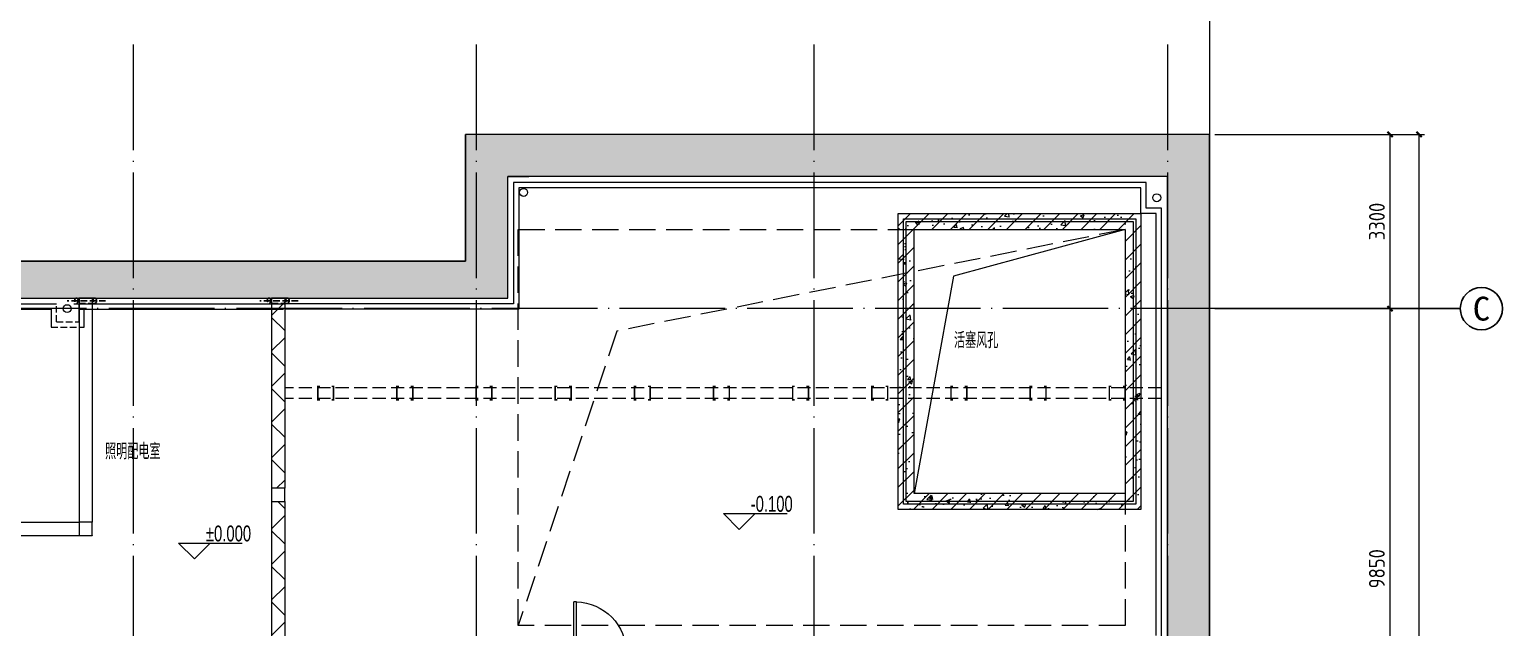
# Model space of a CAD drawing. Extents: x 13114849 to 13479250, y 160225 to 278773.
# Drawn here: x 13451333 to 13479250, y 198522 to 209845 of the extents above; entities that cross this region are included whole.
import ezdxf
from ezdxf.enums import TextEntityAlignment as Align

# ---------------------------------------------------------------- set-up
doc = ezdxf.new("R2010")
doc.units = 0
doc.header["$LTSCALE"] = 1000
doc.header["$MEASUREMENT"] = 0
doc.linetypes.add('DASH', pattern=[0.35, 0.25, -0.1])
doc.linetypes.add('DOTE', pattern=[2.4200000000000004, 2, -0.2, 0.02, -0.2])
doc.layers.add('AXIS', color=3, linetype='Continuous')
doc.layers.add('AXIS_TEXT', color=7, linetype='Continuous')
doc.layers.add('建筑底图', color=8, linetype='Continuous', lineweight=13)
doc.layers.add('预埋管', color=8, linetype='Continuous', lineweight=5)
doc.styles.add('C', font='HZTXT_E', dxfattribs={"width": 0.7, "bigfont": 'HZTXT'})
doc.styles.add('COMPLEX', font='hztxt_e.shx', dxfattribs={"width": 0.6, "bigfont": 'HZTXT.shx'})
doc.styles.add('DIM_FONT', font='gbenor.shx', dxfattribs={"bigfont": 'gbcbig.shx'})
doc.styles.add('宋体', font='')
doc.styles.get('宋体').set_extended_font_data('SimSun')
doc.dimstyles.new('_TCH_ARCH&&100', dxfattribs={"dimtxt": 300, "dimasz": 100, "dimexe": 100, "dimexo": 100, "dimgap": 100, "dimtad": 1, "dimdec": 0, "dimzin": 0, "dimdsep": 46, "dimtxsty": 'DIM_FONT', "dimblk": 'ARCHTICK', "dimcen": 0.09, "dimclrd": 3, "dimclre": 3, "dimclrt": 7, "dimaunit": 1, "dimazin": 2, "dimtfac": 1, "dimtdec": 0, "dimtix": 1, "dimtmove": 2, "dimatfit": 3, "dimfxl": 1, "dimtolj": 1, "dimtzin": 0, "dimlwd": 18, "dimlwe": 18, "dimarcsym": 0})
pattern_1 = [(45, (0, 0), (-336.7596045400932, 336.7596045400933), []), (135, (0, 0), (-336.7596045400933, -336.7596045400932), [])]
pattern_2 = [(45, (793255.2557103541, 7.916241884231567e-09), (-176.7766952966369, 176.7766952966369), []), (49.99999999999999, (793255.2557103541, 7.916241884231567e-09), (717.2601826007534, -62.75213498259511), [75, -825]), (355, (793255.2557103541, 7.916241884231567e-09), (-138.751333613, 752.1921337000118), [60, -660]), (100.4514, (793315.0273903534, -5.229339992074529), (578.5093817140216, 689.4395420609536), [63.74019000000001, -701.142112]), (46.18420000000001, (793255.2557103541, 200.0000000079162), (1067.241048625644, -165.5190143290181), [112.5, -1237.5]), (96.6356, (793344.1924553532, 186.2066930079018), (934.6627055487033, 974.1178709004417), [95.610288, -1051.713]), (351.1842, (793255.2557103541, 200.0000000079162), (934.6619451336272, 974.1186009253246), [90, -990]), (21, (793355.2557103541, 150.0000000079162), (596.9070521184617, -402.6188906653388), [75, -825]), (326.0000000000001, (793355.2557103541, 150.0000000079162), (243.3153319215817, 725.150045046853), [60, -660]), (71.4514, (793404.9979433548, 116.4483940079226), (840.22262858149, 322.5304967099524), [63.74019000000001, -701.142112]), (37.50000000000001, (793255.2557103541, 7.916241884231567e-09), (12.15985531729067, 332.8938538313115), [0, -652, 0, -670, 0, -662.5]), (7.499999999999999, (793255.2557103541, 7.916241884231567e-09), (263.0695374421486, 394.4117118823602), [0, -382, 0, -637, 0, -252.5]), (327.5, (793032.2557103541, 7.916241884231567e-09), (533.822436172409, -22.55487173437976), [0, -250, 0, -780, 0, -1035]), (317.5, (792932.2557103541, 7.916241884231567e-09), (583.1861693423863, 100.1049823323177), [0, -325, 0, -518, 0, -735])]

# ---------------------------------------------------------------- blocks, each defined once
blk = doc.blocks.new('_FZH')
blk.add_lwpolyline([(-0.5, -0.5), (0.5, -0.5), (0.5, 0.5), (-0.4999999999999999, 0.5)], close=True)
blk = doc.blocks.new('$DorLib2D$00000001')
for p, q in [((0.45, 0.975), (0.5000000000000002, 0.975)), ((0.45, 0), (0.45, 0.975)), ((0.5, 0), (0.5, 0.975)), ((0.5, 0), (0.45, 0))]:
    blk.add_line(p, q)
at = {"lineweight": 13}
blk.add_arc((0.475, 0), 0.975, 91.46928358135379, 180, dxfattribs=at)
blk = doc.blocks.new('_AXISO')
blk.add_circle((0, 0), 0.5)
at = {"layer": 'AXIS_TEXT', "style": 'COMPLEX', "width": 1.041666666666667}
blk.add_attdef('A', text='', height=0.56, dxfattribs=at).set_placement((-0.25, -0.28), (0.25, -0.28), align=Align.FIT)
blk = doc.blocks.new('_ArchTick')
at = {"color": 0, "linetype": 'ByBlock', "const_width": 0.4}
blk.add_lwpolyline([(-0.5, -0.5), (0.5, 0.5)], dxfattribs=at)
blk = doc.blocks.new('*D310')
at = {"layer": 'AXIS', "color": 3, "lineweight": 18, "transparency": 16777216}
for p, q in [((13473797.36620497, 207859.5147523294), (13477769.5, 207859.5147523294)), ((13477669.5, 181559.5123768248), (13477669.5, 207859.5147523294)), ((13473797.36620497, 181559.5123768248), (13477769.5, 181559.5123768248))]:
    blk.add_line(p, q, dxfattribs=at)
at = {"layer": 'AXIS', "color": 3, "lineweight": 18, "transparency": 16777216, "xscale": 100, "yscale": 100, "zscale": 100}
for p, rotation in [((13477669.5, 207859.5147523294), 90), ((13477669.5, 181559.5123768248), 270)]:
    blk.add_blockref('_ArchTick', p, dxfattribs=dict(at, rotation=rotation))
at = {"layer": 'AXIS', "color": 7, "transparency": 16777216, "insert": (13477419.5, 194709.5135645793), "char_height": 300, "attachment_point": 5, "rotation": 90, "style": 'DIM_FONT'}
blk.add_mtext('\\A1;26300', dxfattribs=at)
blk = doc.blocks.new('*D311')
at = {"layer": 'AXIS', "color": 3, "lineweight": 18, "transparency": 16777216}
for p, q in [((13473797.36620497, 204559.5146856282), (13477218.53472113, 204559.5146856282)), ((13477118.53472113, 194709.5146856282), (13477118.53472113, 204559.5146856282)), ((13473797.36620497, 194709.5146856282), (13477218.53472113, 194709.5146856282))]:
    blk.add_line(p, q, dxfattribs=at)
at = {"layer": 'AXIS', "color": 3, "lineweight": 18, "transparency": 16777216, "xscale": 100, "yscale": 100, "zscale": 100}
for p, rotation in [((13477118.53472113, 204559.5146856282), 90), ((13477118.53472113, 194709.5146856282), 270)]:
    blk.add_blockref('_ArchTick', p, dxfattribs=dict(at, rotation=rotation))
at = {"layer": 'AXIS', "color": 7, "transparency": 16777216, "insert": (13476868.53472113, 199634.5146856304), "char_height": 300, "attachment_point": 5, "rotation": 90, "style": 'DIM_FONT'}
blk.add_mtext('\\A1;9850', dxfattribs=at)
blk = doc.blocks.new('*D312')
at = {"layer": 'AXIS', "color": 3, "lineweight": 18, "transparency": 16777216}
for p, q in [((13473797.36620497, 207859.5147523298), (13477218.53472113, 207859.5147523298)), ((13477118.53472113, 204559.5146856282), (13477118.53472113, 207859.5147523298)), ((13473797.36620497, 204559.5146856282), (13477218.53472113, 204559.5146856282))]:
    blk.add_line(p, q, dxfattribs=at)
at = {"layer": 'AXIS', "color": 3, "lineweight": 18, "transparency": 16777216, "xscale": 100, "yscale": 100, "zscale": 100}
for p, rotation in [((13477118.53472113, 207859.5147523298), 90), ((13477118.53472113, 204559.5146856282), 270)]:
    blk.add_blockref('_ArchTick', p, dxfattribs=dict(at, rotation=rotation))
at = {"layer": 'AXIS', "color": 7, "transparency": 16777216, "insert": (13476868.53472113, 206209.5147189812), "char_height": 300, "attachment_point": 5, "rotation": 90, "style": 'DIM_FONT'}
blk.add_mtext('\\A1;3300', dxfattribs=at)
blk = doc.blocks.new('A$C00460B6A')
at = {"layer": '预埋管', "linetype": 'DASH', "lineweight": -3, "ltscale": 0.5}
for p, q in [((729.1189822256565, 50.00143341813236), (-0.006739586591720581, 50.00143030937761)), ((523.463043898344, 100.0014334181324), (174.7439385093749, 100.0014303093776)), ((523.463043898344, 100.0014334181324), (174.7439385093749, 100.0014303093776)), ((523.4630443789065, 0.00143341813236475), (174.7439389880747, 0.001430309377610683))]:
    blk.add_line(p, q, dxfattribs=at)
for centre in [(174.7439387496561, 50.00143030937761), (523.4630441386253, 50.00143341813236)]:
    blk.add_ellipse(centre, major_axis=(-2.429254217184632e-07, 49.99999999906868), ratio=0.6701911663388869, start_param=3.141592653510884, end_param=9.42477796069047, dxfattribs=at)

msp = doc.modelspace()

# ---------------------------------------------------------------- hatches: boundary and pattern name
at = {"layer": '建筑底图'}
h = msp.add_hatch(dxfattribs=at)
h.set_pattern_fill('钢筋混凝土', color=8, scale=100, style=0)
h.set_pattern_definition(pattern_2)
h.paths.add_polyline_path([(13453297.36620497, 204759.513968801), (13453297.36620497, 205459.5139688007), (13459597.36620497, 205459.5139688007), (13459597.36620497, 207859.5147523298), (13473697.36620497, 207859.5147523298), (13473697.36620497, 198159.5146857101), (13472897.36620497, 198159.5146857101), (13472897.36620497, 207059.5147523298), (13460397.36620497, 207059.5147523298), (13460397.36620497, 204759.5139688109)])
h = msp.add_hatch(dxfattribs=at)
h.set_pattern_fill('钢筋混凝土', color=8, scale=100, style=0)
h.set_pattern_definition(pattern_2)
h.paths.add_polyline_path([(13421897.36620497, 205459.513968757), (13421897.36620497, 204559.5139687572), (13422497.36620497, 204559.5139687581), (13422497.36620497, 204759.5139687581), (13453297.36620497, 204759.513968801), (13453297.36620497, 205459.5139688007)])
h.paths.add_polyline_path([(13333997.36620319, 206729.5125361029), (13333397.36620318, 206729.5125338955), (13333397.36620319, 204559.5139686338), (13413397.36620497, 204559.5139687454), (13413397.36620497, 205259.5139687452), (13333997.36620319, 205259.5139686347)])
h = msp.add_hatch(dxfattribs=at)
h.set_pattern_fill('钢筋混凝土', color=8, scale=100, style=0)
h.set_pattern_definition(pattern_2)
h.paths.add_polyline_path([(13472397.36620323, 206359.513987315), (13472397.36620323, 200759.513987315), (13467797.36620323, 200759.513987315), (13467797.36620323, 206359.513987315)])
h.paths.add_polyline_path([(13472097.36620323, 206059.513987315), (13472097.36620323, 201059.513987315), (13468097.36620323, 201059.513987315), (13468097.36620323, 206059.513987315)], flags=16)
h = msp.add_hatch(dxfattribs=at)
h.set_pattern_fill('ANSI37', color=8, scale=300, style=0)
h.set_pattern_definition(pattern_1)
h.paths.add_polyline_path([(13455922.36620673, 201159.5146853381), (13456172.36620673, 201159.5146853381), (13456172.36620673, 204759.5139675417), (13455922.36620673, 204759.5139675416)])
h = msp.add_hatch(dxfattribs=at)
h.set_pattern_fill('ANSI37', color=8, scale=300, style=0)
h.set_pattern_definition(pattern_1)
h.paths.add_polyline_path([(13455922.36620809, 198159.514684413), (13456172.36620671, 198159.5146853769), (13456172.36620673, 200909.5146853381), (13455922.36620673, 200909.5146853381)])

# ---------------------------------------------------------------- linework, layer by layer
at = {"layer": 'AXIS'}
msp.add_line((13474197.36620497, 204559.5146856282), (13478449.86620496, 204559.5146856282), dxfattribs=at)
at = {"layer": '建筑底图', "color": 8, "linetype": 'ByBlock', "lineweight": 0, "ltscale": 0.1}
msp.add_line((13473697.36620497, 210833.0000000079), (13473697.36620497, 177383.0000000079), dxfattribs=at)
at = {"layer": '建筑底图', "color": 8, "linetype": 'DOTE'}
for p, q in [((13453297.36620497, 209559.5146856282), (13453297.36620496, 163209.5146856345)), ((13459797.36620497, 209559.5146856282), (13459797.36620496, 163209.5146856345)), ((13466197.36620497, 209559.5146856282), (13466197.36620496, 163209.5146856349)), ((13472897.36620498, 209559.5146856282), (13472897.36620496, 163209.5146856345)), ((13474197.36620497, 204559.5146856282), (13119297.36620772, 204559.5146856282))]:
    msp.add_line(p, q, dxfattribs=at)
at = {"layer": '建筑底图', "color": 8}
for p, q in [((13459597.36620497, 205459.5139688094), (13459597.36620497, 207859.5147523294)), ((13473697.36620497, 207859.5147523294), (13459597.36620497, 207859.5147523294)), ((13473697.36620497, 179926.5000000079), (13473697.36620497, 207859.5147523294)), ((13460397.36620497, 207059.5147523298), (13460797.36620497, 207059.5147523298)), ((13460397.36620497, 204759.5139688109), (13460397.36620497, 207059.5147523294)), ((13472897.36620497, 207059.5147523294), (13460397.36620497, 207059.5147523294)), ((13472897.36620497, 198159.5146857101), (13472897.36620497, 207059.5147523294)), ((13472397.36620497, 206359.514752128), (13472397.36620497, 206849.5147523298)), ((13472687.36620497, 206359.514752128), (13472397.36620497, 206359.514752128)), ((13472787.36620497, 206459.514752128), (13472497.36620497, 206459.514752128)), ((13472687.36620497, 198369.5146857101), (13472687.36620497, 206359.514752128)), ((13472787.36620497, 198269.5146857101), (13472787.36620497, 206459.514752128)), ((13472897.36620497, 206459.514752128), (13472897.36620497, 206359.5147521277)), ((13421797.36620497, 205459.5139687569), (13459597.36620497, 205459.5139688094)), ((13422497.36620499, 204759.5139674949), (13460397.36620499, 204759.5139675477)), ((13422497.36620497, 204759.5139687581), (13460397.36620497, 204759.5139688109)), ((13432797.3711812, 204649.5139687578), (13451847.36620433, 204649.5139687327)), ((13452172.36620433, 204649.5139687328), (13456172.36620673, 204649.5139687578)), ((13452522.36620434, 204759.5139687961), (13452272.36620434, 204759.5139687961)), ((13452272.36620434, 204759.5139687961), (13452272.36620429, 200515.5)), ((13452272.36620433, 204309.5143893244), (13452272.36620433, 204649.5139687319)), ((13452522.36620434, 204759.5139687961), (13452522.36620434, 200515.5)), ((13456172.36620673, 204759.5139675417), (13455922.36620673, 204759.5139675416)), ((13455922.36620673, 204759.5139675416), (13455922.36620663, 201159.5146855469)), ((13456172.36620673, 204759.5139675417), (13456172.36620669, 201159.5146855469)), ((13432697.3711812, 204549.5139687578), (13451747.36620433, 204549.5139687327)), ((13451747.36620433, 204549.5139687327), (13451747.36620433, 204209.5143893244)), ((13452272.36620433, 204549.5139687328), (13456147.36620673, 204549.5139687578)), ((13452372.36620433, 204209.5143893244), (13452372.36620433, 204549.5139687319)), ((13455922.36620662, 200909.5146855469), (13455922.36620671, 198159.5146856763)), ((13456172.36620668, 200909.5146855469), (13456172.36620672, 198159.5146865962)), ((13452272.3662043, 200509.5146856224), (13448972.36620508, 200509.5146856407)), ((13452522.36620431, 200259.5146856222), (13448972.36620438, 200259.5146856261)), ((13452522.36620434, 200265.5), (13452522.36620431, 200259.5146856222))]:
    msp.add_line(p, q, dxfattribs=at)
at = {"layer": '建筑底图', "color": 8, "linetype": 'DASH', "ltscale": 0.5}
for p, q in [((13451847.36620433, 204309.5143893244), (13451847.36620433, 204649.5139687327)), ((13451747.36620433, 204209.5143893244), (13452372.36620433, 204209.5143893244)), ((13451847.36620433, 204309.5143893244), (13452272.36620433, 204309.5143893244))]:
    msp.add_line(p, q, dxfattribs=at)
at = {"layer": '建筑底图', "color": 8, "linetype": 'DASH'}
for p, q in [((13472785.39931739, 203060.5099356905), (13456172.36620674, 203060.5099356575)), ((13472785.39931739, 202860.5099356905), (13456172.36620674, 202860.5099356575))]:
    msp.add_line(p, q, dxfattribs=at)
at = {"layer": '建筑底图'}
for p, q in [((13464484.23161363, 200680.5855393223), (13465690.27004644, 200680.5855393223)), ((13464784.23161363, 200380.5855393223), (13464484.23161363, 200680.5855393223)), ((13464784.23161363, 200380.5855393223), (13465084.23161363, 200680.5855393223)), ((13454159.24052796, 200119.8050379669), (13455365.27896076, 200119.8050379669)), ((13454459.24052796, 199819.8050379669), (13454159.24052796, 200119.8050379669)), ((13454459.24052796, 199819.8050379669), (13454759.24052796, 200119.8050379669))]:
    msp.add_line(p, q, dxfattribs=at)
at = {"layer": '建筑底图', "color": 8}
for points in [[(13311597.36622271, 184159.5155477665), (13438197.36620497, 184159.5155477665), (13438197.36620731, 183959.5170308359), (13443697.36620498, 183959.5170308359), (13443697.36620498, 171509.5140157907), (13434296.97019093, 171509.514015788), (13434296.97019093, 165209.5140158274), (13477297.36621002, 165209.5140158488), (13477297.36621011, 178509.5146838985), (13473697.36620497, 180533.5146839736), (13473697.36620497, 207859.5147523294), (13459597.36620497, 207859.5147523294), (13459597.36620497, 205459.5139688094), (13421797.36620497, 205459.5139688094), (13421797.36620497, 205259.5139687569), (13333997.36620318, 205259.5139784271)], [(13472497.36620497, 206459.514752128), (13472497.36620497, 206949.5147523298), (13460507.36620497, 206949.5147523298), (13460507.36620497, 204649.5139688109), (13456172.36620673, 204649.5139688109)], [(13472397.36620497, 206849.5147523298), (13460607.36620497, 206849.5147523298), (13460607.36620497, 204549.5139688109), (13456172.36620673, 204549.5139688109)], [(13422497.36620497, 204559.5139687581), (13422497.36620497, 204759.5139687578), (13456172.36620673, 204759.5139687578)]]:
    msp.add_lwpolyline(points, dxfattribs=at)
for points in [[(13472397.36620323, 206359.513987315), (13472397.36620323, 200759.513987315), (13467797.36620323, 200759.513987315), (13467797.36620323, 206359.513987315)], [(13472297.36620323, 206259.513987315), (13472297.36620323, 200859.513987315), (13467897.36620323, 200859.513987315), (13467897.36620323, 206259.513987315)], [(13472247.36620323, 206209.513987315), (13472247.36620323, 200909.513987315), (13467947.36620323, 200909.513987315), (13467947.36620323, 206209.513987315)], [(13472097.36620323, 206059.513987315), (13468843.07534251, 205175.5982149738), (13468097.36620323, 201059.513987315), (13468097.36620323, 206059.513987315)], [(13472097.36620323, 206059.513987315), (13472097.36620323, 201059.513987315), (13468097.36620323, 201059.513987315), (13468097.36620323, 206059.513987315)]]:
    msp.add_lwpolyline(points, close=True, dxfattribs=at)
at = {"layer": '建筑底图', "color": 8, "linetype": 'DASH', "ltscale": 2}
msp.add_lwpolyline([(13472097.36620497, 206059.5146857108), (13462467.24083421, 204134.3876438161), (13460597.36620497, 198559.5146857108)], dxfattribs=at)
msp.add_lwpolyline([(13472097.36620497, 198559.5146857108), (13460597.36620497, 198559.5146857108), (13460597.36620497, 206059.5146857108), (13472097.36620497, 206059.5146857108)], close=True, dxfattribs=at)
at = {"layer": '建筑底图', "color": 8, "const_width": 30}
for points in [[(13456837.36620497, 202833.0099356901), (13456797.36620497, 202833.0099356901), (13456797.36620497, 203088.0099356901), (13456837.36620497, 203088.0099356901)], [(13457057.36620497, 202833.0099356901), (13457097.36620497, 202833.0099356901), (13457097.36620497, 203088.0099356901), (13457057.36620497, 203088.0099356901)], [(13458337.36620497, 202833.0099356901), (13458297.36620497, 202833.0099356901), (13458297.36620497, 203088.0099356901), (13458337.36620497, 203088.0099356901)], [(13458557.36620497, 202833.0099356901), (13458597.36620497, 202833.0099356901), (13458597.36620497, 203088.0099356901), (13458557.36620497, 203088.0099356901)], [(13459837.39931912, 202833.0099356905), (13459797.39931912, 202833.0099356905), (13459797.39931912, 203088.0099356905), (13459837.39931912, 203088.0099356905)], [(13460057.39931912, 202833.0099356905), (13460097.39931912, 202833.0099356905), (13460097.39931912, 203088.0099356905), (13460057.39931912, 203088.0099356905)], [(13461337.39931912, 202833.0099356905), (13461297.39931912, 202833.0099356905), (13461297.39931912, 203088.0099356905), (13461337.39931912, 203088.0099356905)], [(13461557.39931912, 202833.0099356905), (13461597.39931912, 202833.0099356905), (13461597.39931912, 203088.0099356905), (13461557.39931912, 203088.0099356905)], [(13462837.39931912, 202833.0099356905), (13462797.39931912, 202833.0099356905), (13462797.39931912, 203088.0099356905), (13462837.39931912, 203088.0099356905)], [(13463057.39931912, 202833.0099356905), (13463097.39931912, 202833.0099356905), (13463097.39931912, 203088.0099356905), (13463057.39931912, 203088.0099356905)], [(13464337.39931912, 202833.0099356905), (13464297.39931912, 202833.0099356905), (13464297.39931912, 203088.0099356905), (13464337.39931912, 203088.0099356905)], [(13464557.39931912, 202833.0099356905), (13464597.39931912, 202833.0099356905), (13464597.39931912, 203088.0099356905), (13464557.39931912, 203088.0099356905)], [(13465837.39931912, 202833.0099356905), (13465797.39931912, 202833.0099356905), (13465797.39931912, 203088.0099356905), (13465837.39931912, 203088.0099356905)], [(13466057.39931912, 202833.0099356905), (13466097.39931912, 202833.0099356905), (13466097.39931912, 203088.0099356905), (13466057.39931912, 203088.0099356905)], [(13467337.39931912, 202833.0099356905), (13467297.39931912, 202833.0099356905), (13467297.39931912, 203088.0099356905), (13467337.39931912, 203088.0099356905)], [(13467557.39931912, 202833.0099356905), (13467597.39931912, 202833.0099356905), (13467597.39931912, 203088.0099356905), (13467557.39931912, 203088.0099356905)], [(13468837.39931912, 202833.0099356905), (13468797.39931912, 202833.0099356905), (13468797.39931912, 203088.0099356905), (13468837.39931912, 203088.0099356905)], [(13469057.39931912, 202833.0099356905), (13469097.39931912, 202833.0099356905), (13469097.39931912, 203088.0099356905), (13469057.39931912, 203088.0099356905)], [(13470337.39931912, 202833.0099356905), (13470297.39931912, 202833.0099356905), (13470297.39931912, 203088.0099356905), (13470337.39931912, 203088.0099356905)], [(13470557.39931912, 202833.0099356905), (13470597.39931912, 202833.0099356905), (13470597.39931912, 203088.0099356905), (13470557.39931912, 203088.0099356905)], [(13471837.39931912, 202833.0099356905), (13471797.39931912, 202833.0099356905), (13471797.39931912, 203088.0099356905), (13471837.39931912, 203088.0099356905)], [(13472057.39931912, 202833.0099356905), (13472097.39931912, 202833.0099356905), (13472097.39931912, 203088.0099356905), (13472057.39931912, 203088.0099356905)]]:
    msp.add_lwpolyline(points, dxfattribs=at)
at = {"layer": '建筑底图', "color": 8}
for centre in [(13460697.36620497, 206759.5147523298), (13472697.36620487, 206659.514752128), (13452047.36683191, 204559.5132518023)]:
    msp.add_circle(centre, 74.99999999998633, dxfattribs=at)

# ---------------------------------------------------------------- block references
at = {"layer": 'AXIS'}
ref = msp.add_blockref('_AXISO', (13478849.86620496, 204559.5146856282), dxfattribs=dict(at, xscale=800, yscale=800, zscale=2400))
ref.add_attrib('A', 'C', dxfattribs={"layer": 'AXIS_TEXT', "height": 451.9970176954886, "style": '宋体', "width": 1.028571428574193}).set_placement((13478684.56443849, 204333.5161767805), (13479015.16797143, 204333.5161767805), align=Align.FIT)
at = {"layer": '建筑底图', "color": 8}
for p in [(13452048.26270722, 204659.5125299984), (13455698.26271642, 204659.5125356779)]:
    msp.add_blockref('A$C00460B6A', p, dxfattribs=at)
at = {"layer": '建筑底图', "color": 8, "xscale": 250, "yscale": 250, "zscale": 250}
for p in [(13456047.36620673, 201034.5146853381), (13452397.36620426, 200390.5000002307)]:
    msp.add_blockref('_FZH', p, dxfattribs=at)
at = {"layer": '建筑底图', "color": 8, "xscale": 1000, "yscale": -1000, "zscale": 1000, "rotation": 180}
msp.add_blockref('$DorLib2D$00000001', (13462147.36620783, 198034.5146853382), dxfattribs=at)

# ---------------------------------------------------------------- texts
at = {"layer": '建筑底图', "style": 'C', "width": 0.7}
for s, p in [('活塞风孔', (13468853.56453704, 203810.0628725166, -0.005409894747515796)), ('-0.100', (13465001.97638968, 200713.5532799447)), ('%%P0.000', (13454676.98530401, 200152.7727785893))]:
    msp.add_text(s, height=300, dxfattribs=at).set_placement(p)
at = {"layer": '建筑底图', "color": 8, "style": 'C', "width": 0.7}
msp.add_text('照明配电室', height=300, dxfattribs=at).set_placement((13452767.14194648, 201707.5926961954))

# ---------------------------------------------------------------- dimensions: what is measured, and where the dimension line sits
at = {"layer": 'AXIS'}
for p1, p2, distance, picture, middle in [((13473697.36620497, 181559.5123768248), (13473697.36620497, 207859.5147523294), -3972.133795030415, '*D310', (13477419.5, 194709.5135645793)), ((13473697.36620497, 204559.5146856282), (13473697.36620497, 207859.5147523298), -3421.1685161609203, '*D312', (13476868.53472113, 206209.5147189812)), ((13473697.36620497, 194709.5146856282), (13473697.36620497, 204559.5146856282), -3421.16851616092, '*D311', (13476868.53472113, 199634.5146856304))]:
    dim = msp.add_aligned_dim(p1=p1, p2=p2, distance=distance, dimstyle='_TCH_ARCH&&100', dxfattribs=at)
    dim.commit()
    dim.dimension.update_dxf_attribs({"geometry": picture, "text_midpoint": middle})

doc.saveas('drawing.dxf')
